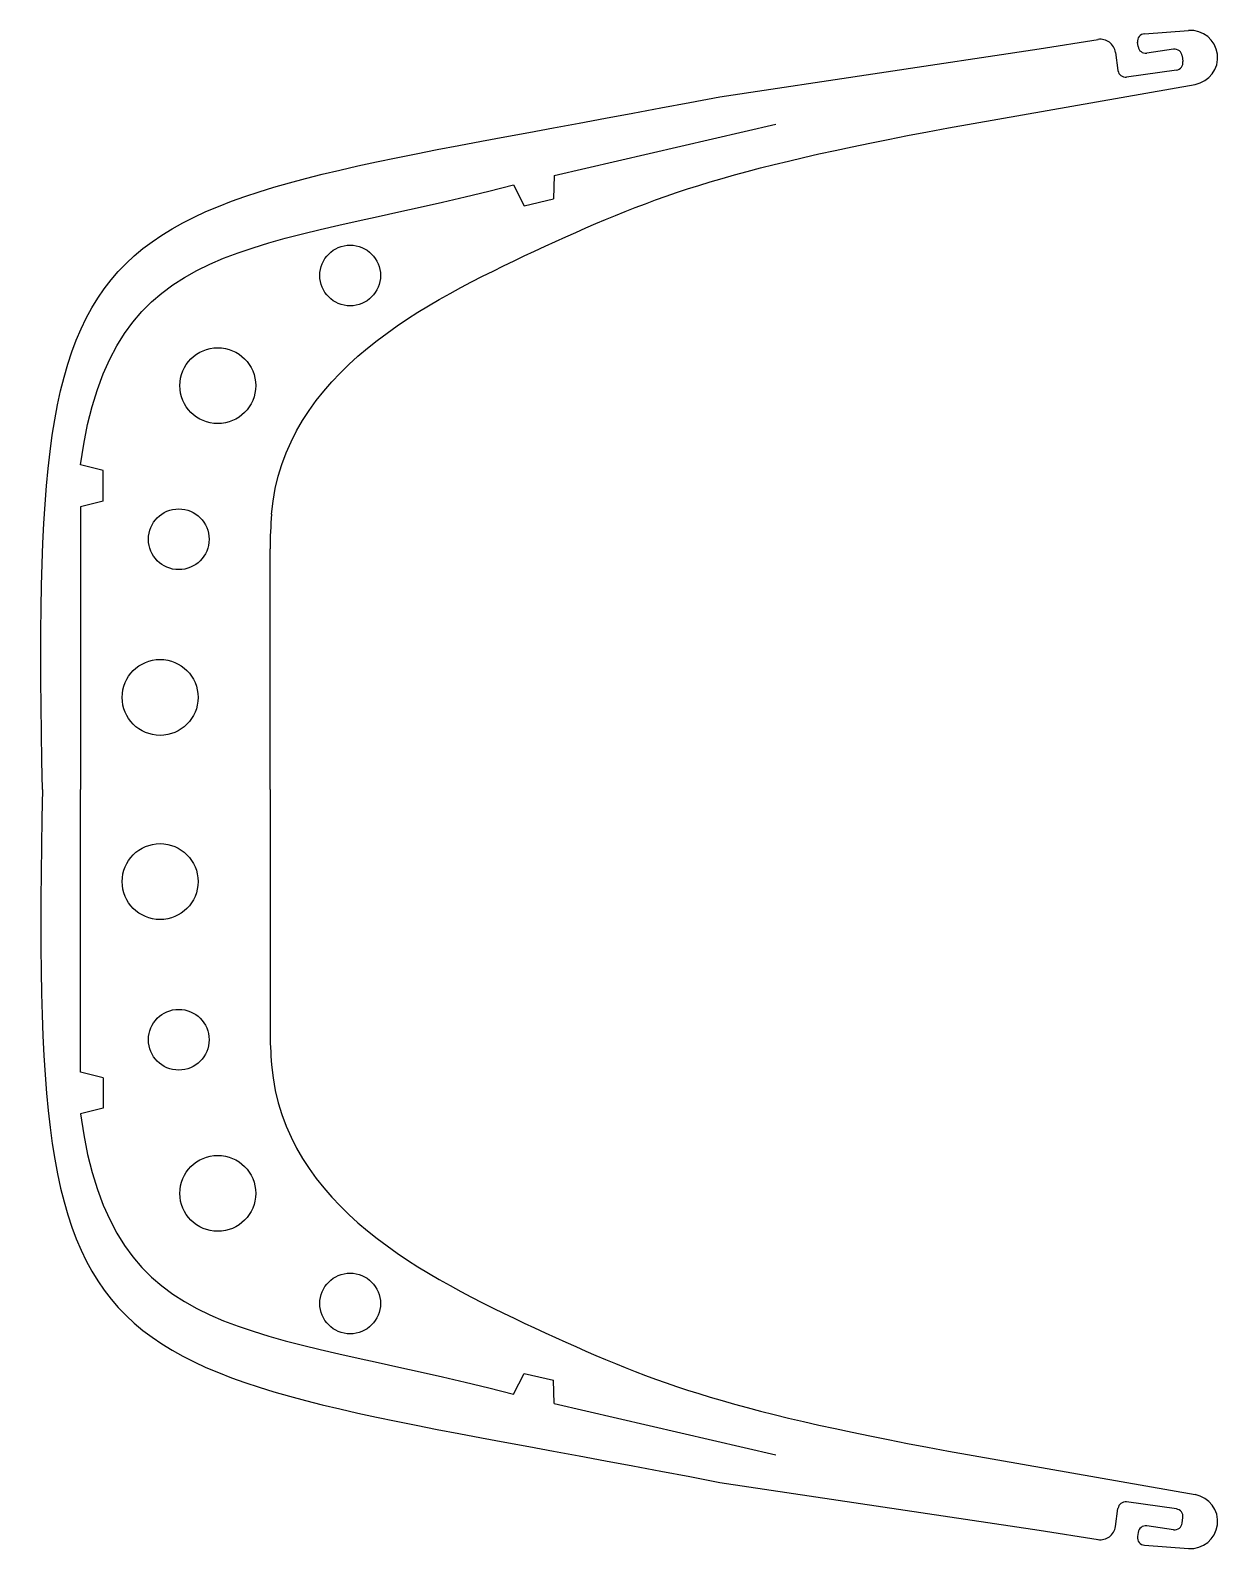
# Model space of a CAD drawing. Extents: x 154 to 310, y -91 to 109.
import ezdxf

# ---------------------------------------------------------------- set-up
doc = ezdxf.new("R2010")
doc.units = 0
doc.header["$MEASUREMENT"] = 0
doc.layers.add('MODELSKETCH_VISIBLE', color=7, linetype='CONTINUOUS')

msp = doc.modelspace()

# ---------------------------------------------------------------- linework, layer by layer
at = {"layer": 'MODELSKETCH_VISIBLE'}
for p, q in [((300.35, 108.7), (306.14, 109.14)), ((244.39, 100.41), (286.48, 106.71)), ((286.48, 106.71), (294.23, 107.95)), ((296.52, 106.25), (296.86, 103.85)), ((299.51, 107), (299.43, 107.57)), ((304.19, 106.65), (300.64, 106.15)), ((305.33, 105.77), (305.41, 105.04)), ((274.53, 96.31), (307.01, 102.03)), ((304.55, 103.92), (297.99, 103)), ((222.55, 90.04), (251.78, 96.79)), ((222.55, 90.04), (222.49, 86.95)), ((217.19, 88.8), (218.59, 86.05)), ((218.59, 86.05), (222.49, 86.95)), ((163.13, 51.14), (160.13, 51.89)), ((163.13, 47.14), (163.13, 51.14)), ((163.13, 47.14), (160.13, 46.39)), ((160.13, 46.39), (160.13, 9.14)), ((185.13, 9.14), (185.13, 40.85)), ((160.13, -28.11), (160.13, 9.14)), ((185.13, 9.14), (185.13, -22.58)), ((163.13, -28.86), (160.13, -28.11)), ((163.13, -28.86), (163.13, -32.86)), ((163.13, -32.86), (160.13, -33.61)), ((217.19, -70.53), (218.59, -67.78)), ((218.59, -67.78), (222.49, -68.67)), ((222.55, -71.77), (222.49, -68.67)), ((222.55, -71.77), (251.78, -78.52)), ((274.53, -78.04), (307.01, -83.76)), ((244.39, -82.14), (286.48, -88.44)), ((296.52, -87.98), (296.86, -85.58)), ((304.55, -85.65), (297.99, -84.73)), ((304.19, -88.38), (300.64, -87.88)), ((305.33, -87.5), (305.41, -86.77)), ((286.48, -88.44), (294.23, -89.68)), ((299.51, -88.73), (299.43, -89.29)), ((300.35, -90.43), (306.14, -90.86))]:
    msp.add_line(p, q, dxfattribs=at)
for centre, radius in [((195.68, 76.85), 4), ((178.24, 62.34), 5), ((173.1, 42.1), 4), ((170.64, 21.27), 5), ((170.64, -3), 5), ((173.1, -23.83), 4), ((178.24, -44.07), 5), ((195.68, -58.58), 4)]:
    msp.add_circle(centre, radius, dxfattribs=at)
for centre, radius, start, end in [((300.42, 107.7), 1, 94.2866, 188), ((300.42, 107.7), 1, 93.3511, 188), ((306.41, 105.56), 3.58, 279.7386, 94.2866), ((294.54, 105.97), 2, 8, 99.0606), ((300.5, 107.14), 1, 188, 278), ((304.33, 105.66), 1, 6.305, 98), ((304.42, 104.91), 1, 278, 7.305), ((297.85, 103.99), 1, 188, 278), ((235.13, 40.85), 50, 174.7839, 180), ((235.13, -22.58), 50, 180, 185.2161), ((306.41, -87.29), 3.58, 265.7134, 80.2614), ((297.85, -85.72), 1, 82, 172), ((304.42, -86.64), 1, 352.695, 82), ((294.54, -87.7), 2, 260.9394, 352), ((300.5, -88.87), 1, 82, 172), ((304.33, -87.39), 1, 262, 353.695), ((300.42, -89.43), 1, 172, 266.6489), ((300.42, -89.43), 1, 172, 265.7134)]:
    msp.add_arc(centre, radius, start, end, dxfattribs=at)
for points in [[(155.13, 9.14), (153.54, 91.46), (159.25, 83.85), (244.39, 100.41)], [(160.13, 51.89), (164.41, 82.3), (182.37, 79.71), (217.19, 88.8)], [(155.13, 9.14), (153.54, -73.18), (159.25, -65.58), (244.39, -82.14)], [(160.13, -33.61), (164.41, -64.03), (182.37, -61.44), (217.19, -70.53)]]:
    msp.add_open_spline(points, degree=3, dxfattribs=at)
for points in [[(185.33, 45.4), (186.85, 64.03), (226.49, 83.73), (244.38, 90.71), (274.53, 96.31)], [(185.33, -27.13), (186.85, -45.76), (226.49, -65.46), (244.38, -72.44), (274.53, -78.04)]]:
    msp.add_open_spline(points, degree=3, knots=[0, 0, 0, 0, 0.481203, 1, 1, 1, 1], dxfattribs=at)

doc.saveas('drawing.dxf')
